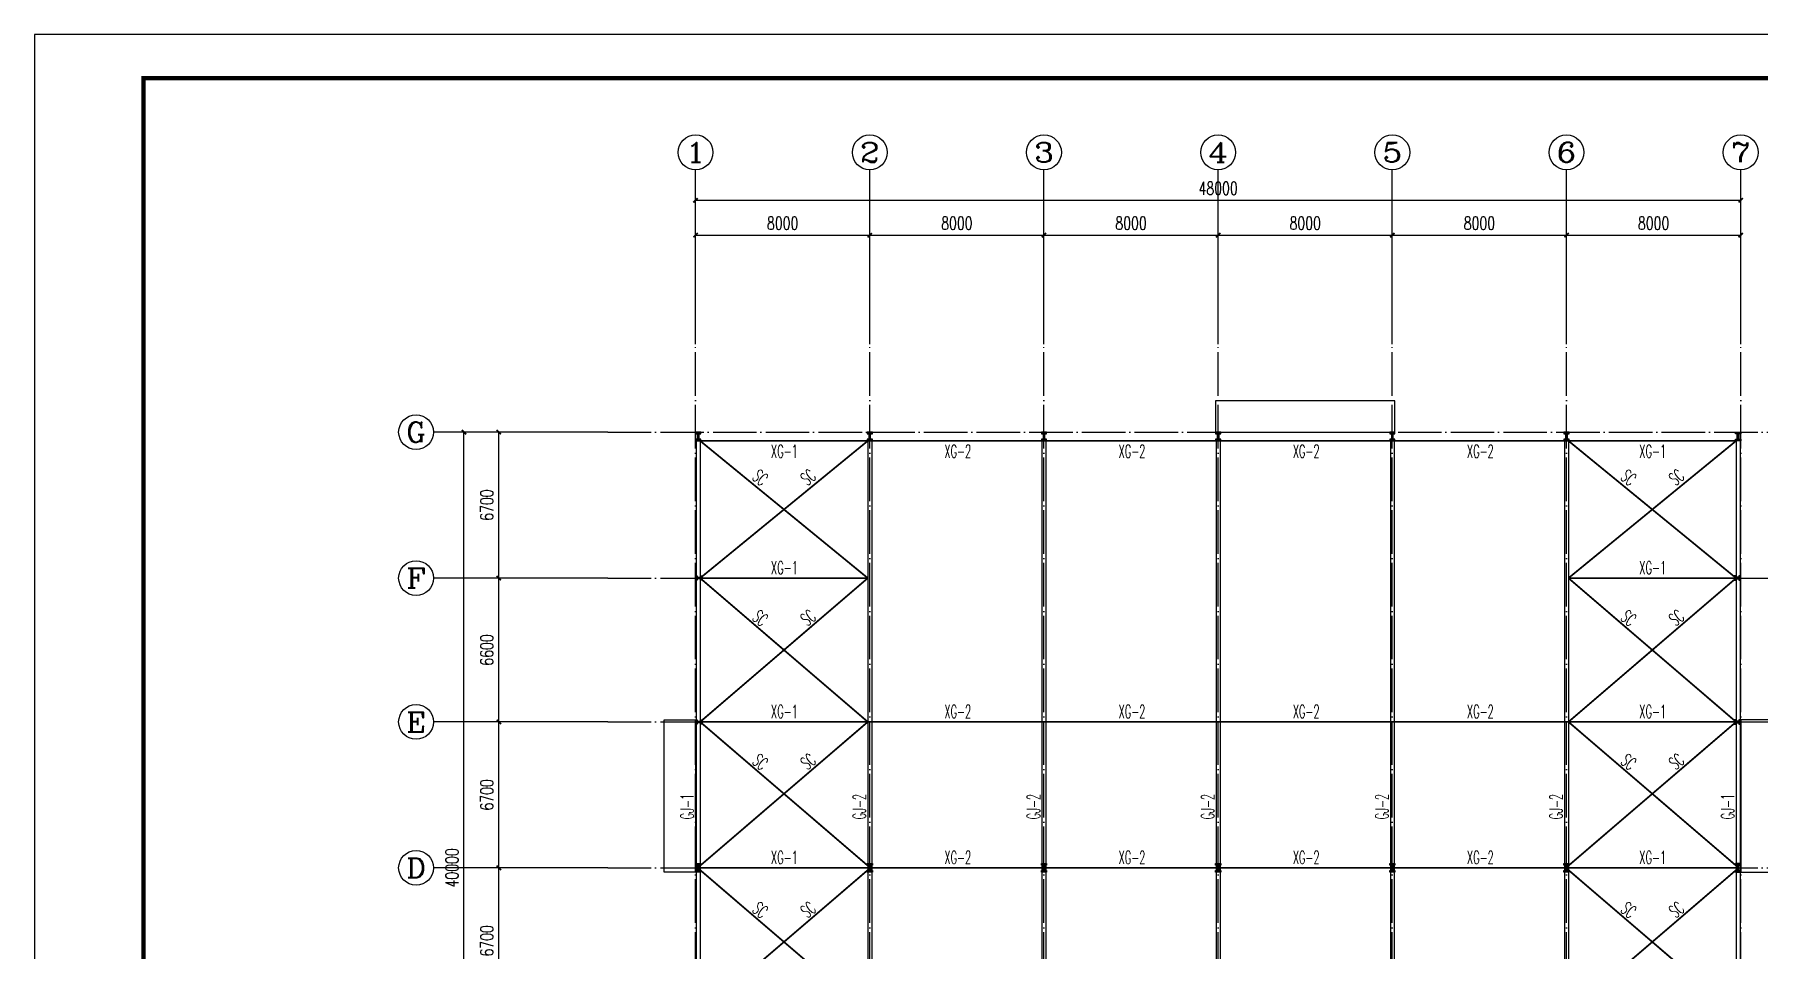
# Model space of a CAD drawing. Extents: x 36360094 to 36697644, y 75306 to 425482.
# Drawn here: x 36484285 to 36563466, y 294757 to 336757 of the extents above; entities that cross this region are included whole.
import ezdxf
from ezdxf.enums import TextEntityAlignment as Align

# ---------------------------------------------------------------- set-up
doc = ezdxf.new("R2010")
doc.units = 0
doc.header["$LTSCALE"] = 1000
doc.header["$MEASUREMENT"] = 0
doc.linetypes.add('ACAD_ISO04W100', pattern=[30.5, 24, -3, 0.5, -3])
doc.linetypes.add('DOTE', pattern=[2.42, 2, -0.2, 0.02, -0.2])
doc.layers.get('0').update_dxf_attribs({"linetype": 'CONTINUOUS'})
doc.layers.get('DEFPOINTS').update_dxf_attribs({"linetype": 'CONTINUOUS'})
for name, color, linetype in [('AXIS', 3, 'CONTINUOUS'), ('AXIS_TEXT', 7, 'CONTINUOUS'), ('DOTE', 1, 'ACAD_ISO04W100'), ('PUB_TEXT', 7, 'CONTINUOUS'), ('PUB_TITLE', 4, 'CONTINUOUS'), ('钢梁', 2, 'CONTINUOUS')]:
    doc.layers.add(name, color=color, linetype=linetype)
doc.styles.add('_SIMPLEX', font='SIMPLEX', dxfattribs={"width": 0.8})
doc.styles.add('_TCH_AXIS', font='COMPLEX', dxfattribs={"bigfont": 'GBCBIG'})
doc.styles.add('_TCH_DIM_T3', font='SIMPLEX', dxfattribs={"width": 0.705882, "bigfont": 'GBCBIG'})
doc.styles.add('COMPLEX', font='COMPLEX')
doc.dimstyles.new('_TCH_ARCH&&200', dxfattribs={"dimtxt": 595, "dimasz": 200, "dimexe": 500, "dimexo": 600, "dimgap": 252.5, "dimtad": 1, "dimdec": 0, "dimzin": 0, "dimdsep": 46, "dimtxsty": '_TCH_DIM_T3', "dimblk": 'ARCHTICK', "dimcen": 0.09, "dimclrt": 7, "dimazin": 2, "dimtfac": 1, "dimtdec": 0, "dimtix": 1, "dimtmove": 2, "dimatfit": 3, "dimfxl": 0, "dimtolj": 1, "dimtzin": 0, "dimarcsym": 0})

# ---------------------------------------------------------------- blocks, each defined once
blk = doc.blocks.new('_ArchTick')
at = {"color": 0, "linetype": 'ByBlock', "const_width": 0.4}
blk.add_lwpolyline([(-0.5, -0.5), (0.5, 0.5)], dxfattribs=at)
blk = doc.blocks.new('*D685')
at = {"layer": 'AXIS', "color": 0, "lineweight": -2}
for p, q in [((36510011, 298504), (36505111, 298504)), ((36505611, 291804), (36505611, 298504)), ((36510011, 291804), (36505111, 291804))]:
    blk.add_line(p, q, dxfattribs=at)
at = {"layer": 'DEFPOINTS', "color": 0}
for p in [(36505611, 298504), (36510611, 298504), (36510611, 291804)]:
    blk.add_point(p, dxfattribs=at)
at = {"layer": 'AXIS', "color": 0, "lineweight": -2, "xscale": 200, "yscale": 200, "zscale": 200}
for p, rotation in [((36505611, 298504), 90), ((36505611, 291804), 270)]:
    blk.add_blockref('_ArchTick', p, dxfattribs=dict(at, rotation=rotation))
at = {"layer": 'AXIS', "color": 7, "insert": (36505061, 295154), "char_height": 595, "attachment_point": 5, "rotation": 90, "style": '_TCH_DIM_T3'}
blk.add_mtext('\\A1;6700', dxfattribs=at)
blk = doc.blocks.new('*D686')
at = {"layer": 'AXIS', "color": 0, "lineweight": -2}
for p, q in [((36510011, 305204), (36505111, 305204)), ((36505611, 298504), (36505611, 305204)), ((36510011, 298504), (36505111, 298504))]:
    blk.add_line(p, q, dxfattribs=at)
at = {"layer": 'DEFPOINTS', "color": 0}
for p in [(36505611, 305204), (36510611, 305204), (36510611, 298504)]:
    blk.add_point(p, dxfattribs=at)
at = {"layer": 'AXIS', "color": 0, "lineweight": -2, "xscale": 200, "yscale": 200, "zscale": 200}
for p, rotation in [((36505611, 305204), 90), ((36505611, 298504), 270)]:
    blk.add_blockref('_ArchTick', p, dxfattribs=dict(at, rotation=rotation))
at = {"layer": 'AXIS', "color": 7, "insert": (36505061, 301854), "char_height": 595, "attachment_point": 5, "rotation": 90, "style": '_TCH_DIM_T3'}
blk.add_mtext('\\A1;6700', dxfattribs=at)
blk = doc.blocks.new('*D687')
at = {"layer": 'AXIS', "color": 0, "lineweight": -2}
for p, q in [((36510011, 311804), (36505111, 311804)), ((36505611, 305204), (36505611, 311804)), ((36510011, 305204), (36505111, 305204))]:
    blk.add_line(p, q, dxfattribs=at)
at = {"layer": 'DEFPOINTS', "color": 0}
for p in [(36505611, 311804), (36510611, 311804), (36510611, 305204)]:
    blk.add_point(p, dxfattribs=at)
at = {"layer": 'AXIS', "color": 0, "lineweight": -2, "xscale": 200, "yscale": 200, "zscale": 200}
for p, rotation in [((36505611, 311804), 90), ((36505611, 305204), 270)]:
    blk.add_blockref('_ArchTick', p, dxfattribs=dict(at, rotation=rotation))
at = {"layer": 'AXIS', "color": 7, "insert": (36505061, 308504), "char_height": 595, "attachment_point": 5, "rotation": 90, "style": '_TCH_DIM_T3'}
blk.add_mtext('\\A1;6600', dxfattribs=at)
blk = doc.blocks.new('*D688')
at = {"layer": 'AXIS', "color": 0, "lineweight": -2}
for p, q in [((36510011, 318504), (36505111, 318504)), ((36505611, 311804), (36505611, 318504)), ((36510011, 311804), (36505111, 311804))]:
    blk.add_line(p, q, dxfattribs=at)
at = {"layer": 'DEFPOINTS', "color": 0}
for p in [(36505611, 318504), (36510611, 318504), (36510611, 311804)]:
    blk.add_point(p, dxfattribs=at)
at = {"layer": 'AXIS', "color": 0, "lineweight": -2, "xscale": 200, "yscale": 200, "zscale": 200}
for p, rotation in [((36505611, 318504), 90), ((36505611, 311804), 270)]:
    blk.add_blockref('_ArchTick', p, dxfattribs=dict(at, rotation=rotation))
at = {"layer": 'AXIS', "color": 7, "insert": (36505061, 315154), "char_height": 595, "attachment_point": 5, "rotation": 90, "style": '_TCH_DIM_T3'}
blk.add_mtext('\\A1;6700', dxfattribs=at)
blk = doc.blocks.new('*D689')
at = {"layer": 'AXIS', "color": 0, "lineweight": -2}
for p, q in [((36510011, 318504), (36503511, 318504)), ((36504011, 278504), (36504011, 318504)), ((36510011, 278504), (36503511, 278504))]:
    blk.add_line(p, q, dxfattribs=at)
at = {"layer": 'DEFPOINTS', "color": 0}
for p in [(36504011, 318504), (36510611, 318504), (36510611, 278504)]:
    blk.add_point(p, dxfattribs=at)
at = {"layer": 'AXIS', "color": 0, "lineweight": -2, "xscale": 200, "yscale": 200, "zscale": 200}
for p, rotation in [((36504011, 318504), 90), ((36504011, 278504), 270)]:
    blk.add_blockref('_ArchTick', p, dxfattribs=dict(at, rotation=rotation))
at = {"layer": 'AXIS', "color": 7, "insert": (36503461, 298504), "char_height": 595, "attachment_point": 5, "rotation": 90, "style": '_TCH_DIM_T3'}
blk.add_mtext('\\A1;40000', dxfattribs=at)
blk = doc.blocks.new('*D690')
at = {"layer": 'AXIS', "color": 0, "lineweight": -2}
for p, q in [((36514648, 323147), (36514648, 328047)), ((36522648, 323147), (36522648, 328047)), ((36514648, 327547), (36522648, 327547))]:
    blk.add_line(p, q, dxfattribs=at)
at = {"layer": 'DEFPOINTS', "color": 0}
for p in [(36522648, 327547), (36514648, 322547), (36522648, 322547)]:
    blk.add_point(p, dxfattribs=at)
at = {"layer": 'AXIS', "color": 0, "lineweight": -2, "xscale": 200, "yscale": 200, "zscale": 200, "rotation": 180}
blk.add_blockref('_ArchTick', (36514648, 327547), dxfattribs=at)
at = {"layer": 'AXIS', "color": 0, "lineweight": -2, "xscale": 200, "yscale": 200, "zscale": 200}
blk.add_blockref('_ArchTick', (36522648, 327547), dxfattribs=at)
at = {"layer": 'AXIS', "color": 7, "insert": (36518648, 328097), "char_height": 595, "attachment_point": 5, "style": '_TCH_DIM_T3'}
blk.add_mtext('\\A1;8000', dxfattribs=at)
blk = doc.blocks.new('*D691')
at = {"layer": 'AXIS', "color": 0, "lineweight": -2}
for p, q in [((36522648, 323147), (36522648, 328047)), ((36530648, 323147), (36530648, 328047)), ((36522648, 327547), (36530648, 327547))]:
    blk.add_line(p, q, dxfattribs=at)
at = {"layer": 'DEFPOINTS', "color": 0}
for p in [(36530648, 327547), (36522648, 322547), (36530648, 322547)]:
    blk.add_point(p, dxfattribs=at)
at = {"layer": 'AXIS', "color": 0, "lineweight": -2, "xscale": 200, "yscale": 200, "zscale": 200, "rotation": 180}
blk.add_blockref('_ArchTick', (36522648, 327547), dxfattribs=at)
at = {"layer": 'AXIS', "color": 0, "lineweight": -2, "xscale": 200, "yscale": 200, "zscale": 200}
blk.add_blockref('_ArchTick', (36530648, 327547), dxfattribs=at)
at = {"layer": 'AXIS', "color": 7, "insert": (36526648, 328097), "char_height": 595, "attachment_point": 5, "style": '_TCH_DIM_T3'}
blk.add_mtext('\\A1;8000', dxfattribs=at)
blk = doc.blocks.new('*D692')
at = {"layer": 'AXIS', "color": 0, "lineweight": -2}
for p, q in [((36530648, 323147), (36530648, 328047)), ((36538648, 323147), (36538648, 328047)), ((36530648, 327547), (36538648, 327547))]:
    blk.add_line(p, q, dxfattribs=at)
at = {"layer": 'DEFPOINTS', "color": 0}
for p in [(36538648, 327547), (36530648, 322547), (36538648, 322547)]:
    blk.add_point(p, dxfattribs=at)
at = {"layer": 'AXIS', "color": 0, "lineweight": -2, "xscale": 200, "yscale": 200, "zscale": 200, "rotation": 180}
blk.add_blockref('_ArchTick', (36530648, 327547), dxfattribs=at)
at = {"layer": 'AXIS', "color": 0, "lineweight": -2, "xscale": 200, "yscale": 200, "zscale": 200}
blk.add_blockref('_ArchTick', (36538648, 327547), dxfattribs=at)
at = {"layer": 'AXIS', "color": 7, "insert": (36534648, 328097), "char_height": 595, "attachment_point": 5, "style": '_TCH_DIM_T3'}
blk.add_mtext('\\A1;8000', dxfattribs=at)
blk = doc.blocks.new('*D693')
at = {"layer": 'AXIS', "color": 0, "lineweight": -2}
for p, q in [((36538648, 323147), (36538648, 328047)), ((36546648, 323147), (36546648, 328047)), ((36538648, 327547), (36546648, 327547))]:
    blk.add_line(p, q, dxfattribs=at)
at = {"layer": 'DEFPOINTS', "color": 0}
for p in [(36546648, 327547), (36538648, 322547), (36546648, 322547)]:
    blk.add_point(p, dxfattribs=at)
at = {"layer": 'AXIS', "color": 0, "lineweight": -2, "xscale": 200, "yscale": 200, "zscale": 200, "rotation": 180}
blk.add_blockref('_ArchTick', (36538648, 327547), dxfattribs=at)
at = {"layer": 'AXIS', "color": 0, "lineweight": -2, "xscale": 200, "yscale": 200, "zscale": 200}
blk.add_blockref('_ArchTick', (36546648, 327547), dxfattribs=at)
at = {"layer": 'AXIS', "color": 7, "insert": (36542648, 328097), "char_height": 595, "attachment_point": 5, "style": '_TCH_DIM_T3'}
blk.add_mtext('\\A1;8000', dxfattribs=at)
blk = doc.blocks.new('*D694')
at = {"layer": 'AXIS', "color": 0, "lineweight": -2}
for p, q in [((36546648, 323147), (36546648, 328047)), ((36554648, 323147), (36554648, 328047)), ((36546648, 327547), (36554648, 327547))]:
    blk.add_line(p, q, dxfattribs=at)
at = {"layer": 'DEFPOINTS', "color": 0}
for p in [(36554648, 327547), (36546648, 322547), (36554648, 322547)]:
    blk.add_point(p, dxfattribs=at)
at = {"layer": 'AXIS', "color": 0, "lineweight": -2, "xscale": 200, "yscale": 200, "zscale": 200, "rotation": 180}
blk.add_blockref('_ArchTick', (36546648, 327547), dxfattribs=at)
at = {"layer": 'AXIS', "color": 0, "lineweight": -2, "xscale": 200, "yscale": 200, "zscale": 200}
blk.add_blockref('_ArchTick', (36554648, 327547), dxfattribs=at)
at = {"layer": 'AXIS', "color": 7, "insert": (36550648, 328097), "char_height": 595, "attachment_point": 5, "style": '_TCH_DIM_T3'}
blk.add_mtext('\\A1;8000', dxfattribs=at)
blk = doc.blocks.new('*D695')
at = {"layer": 'AXIS', "color": 0, "lineweight": -2}
for p, q in [((36554648, 323147), (36554648, 328047)), ((36562648, 323147), (36562648, 328047)), ((36554648, 327547), (36562648, 327547))]:
    blk.add_line(p, q, dxfattribs=at)
at = {"layer": 'DEFPOINTS', "color": 0}
for p in [(36562648, 327547), (36554648, 322547), (36562648, 322547)]:
    blk.add_point(p, dxfattribs=at)
at = {"layer": 'AXIS', "color": 0, "lineweight": -2, "xscale": 200, "yscale": 200, "zscale": 200, "rotation": 180}
blk.add_blockref('_ArchTick', (36554648, 327547), dxfattribs=at)
at = {"layer": 'AXIS', "color": 0, "lineweight": -2, "xscale": 200, "yscale": 200, "zscale": 200}
blk.add_blockref('_ArchTick', (36562648, 327547), dxfattribs=at)
at = {"layer": 'AXIS', "color": 7, "insert": (36558648, 328097), "char_height": 595, "attachment_point": 5, "style": '_TCH_DIM_T3'}
blk.add_mtext('\\A1;8000', dxfattribs=at)
blk = doc.blocks.new('*D696')
at = {"layer": 'AXIS', "color": 0, "lineweight": -2}
for p, q in [((36514648, 323147), (36514648, 329647)), ((36562648, 323147), (36562648, 329647)), ((36514648, 329147), (36562648, 329147))]:
    blk.add_line(p, q, dxfattribs=at)
at = {"layer": 'DEFPOINTS', "color": 0}
for p in [(36562648, 329147), (36514648, 322547), (36562648, 322547)]:
    blk.add_point(p, dxfattribs=at)
at = {"layer": 'AXIS', "color": 0, "lineweight": -2, "xscale": 200, "yscale": 200, "zscale": 200, "rotation": 180}
blk.add_blockref('_ArchTick', (36514648, 329147), dxfattribs=at)
at = {"layer": 'AXIS', "color": 0, "lineweight": -2, "xscale": 200, "yscale": 200, "zscale": 200}
blk.add_blockref('_ArchTick', (36562648, 329147), dxfattribs=at)
at = {"layer": 'AXIS', "color": 7, "insert": (36538648, 329697), "char_height": 595, "attachment_point": 5, "style": '_TCH_DIM_T3'}
blk.add_mtext('\\A1;48000', dxfattribs=at)
blk = doc.blocks.new('_AXISO')
blk.add_circle((0, 0), 0.5)
at = {"layer": 'AXIS_TEXT', "style": 'COMPLEX', "width": 1.041667}
blk.add_attdef('A', text='', height=0.56, dxfattribs=at).set_placement((-0.25, -0.28), (0.25, -0.28), align=Align.FIT)

msp = doc.modelspace()

# ---------------------------------------------------------------- hatches: boundary and pattern name
for points in [[(36514647.8, 318184.3), (36514647.8, 318104.3), (36514887.8, 318104.3), (36514887.8, 318184.3), (36514807.8, 318184.3), (36514807.8, 318424.3), (36514887.8, 318424.3), (36514887.8, 318504.3), (36514647.8, 318504.3), (36514647.8, 318424.3), (36514727.8, 318424.3), (36514727.8, 318184.3)], [(36522527.8, 318184.3), (36522527.8, 318104.3), (36522767.8, 318104.3), (36522767.8, 318184.3), (36522687.8, 318184.3), (36522687.8, 318424.3), (36522767.8, 318424.3), (36522767.8, 318504.3), (36522527.8, 318504.3), (36522527.8, 318424.3), (36522607.8, 318424.3), (36522607.8, 318184.3)], [(36530527.8, 318184.3), (36530527.8, 318104.3), (36530767.8, 318104.3), (36530767.8, 318184.3), (36530687.8, 318184.3), (36530687.8, 318424.3), (36530767.8, 318424.3), (36530767.8, 318504.3), (36530527.8, 318504.3), (36530527.8, 318424.3), (36530607.8, 318424.3), (36530607.8, 318184.3)], [(36538527.8, 318184.3), (36538527.8, 318104.3), (36538767.8, 318104.3), (36538767.8, 318184.3), (36538687.8, 318184.3), (36538687.8, 318424.3), (36538767.8, 318424.3), (36538767.8, 318504.3), (36538527.8, 318504.3), (36538527.8, 318424.3), (36538607.8, 318424.3), (36538607.8, 318184.3)], [(36546527.8, 318184.3), (36546527.8, 318104.3), (36546767.8, 318104.3), (36546767.8, 318184.3), (36546687.8, 318184.3), (36546687.8, 318424.3), (36546767.8, 318424.3), (36546767.8, 318504.3), (36546527.8, 318504.3), (36546527.8, 318424.3), (36546607.8, 318424.3), (36546607.8, 318184.3)], [(36554527.8, 318184.3), (36554527.8, 318104.3), (36554767.8, 318104.3), (36554767.8, 318184.3), (36554687.8, 318184.3), (36554687.8, 318424.3), (36554767.8, 318424.3), (36554767.8, 318504.3), (36554527.8, 318504.3), (36554527.8, 318424.3), (36554607.8, 318424.3), (36554607.8, 318184.3)], [(36562647.8, 318184.3), (36562647.8, 318104.3), (36562407.8, 318104.3), (36562407.8, 318184.3), (36562487.8, 318184.3), (36562487.8, 318424.3), (36562407.8, 318424.3), (36562407.8, 318504.3), (36562647.8, 318504.3), (36562647.8, 318424.3), (36562567.8, 318424.3), (36562567.8, 318184.3)], [(36514867.8, 311904.3), (36514947.8, 311904.3), (36514947.8, 311704.3), (36514867.8, 311704.3), (36514867.8, 311764.3), (36514727.8, 311764.3), (36514727.8, 311704.3), (36514647.8, 311704.3), (36514647.8, 311904.3), (36514727.8, 311904.3), (36514727.8, 311844.3), (36514867.8, 311844.3)], [(36562427.8, 311904.3), (36562347.8, 311904.3), (36562347.8, 311704.3), (36562427.8, 311704.3), (36562427.8, 311764.3), (36562567.8, 311764.3), (36562567.8, 311704.3), (36562647.8, 311704.3), (36562647.8, 311904.3), (36562567.8, 311904.3), (36562567.8, 311844.3), (36562427.8, 311844.3)], [(36514867.8, 305304.3), (36514947.8, 305304.3), (36514947.8, 305104.3), (36514867.8, 305104.3), (36514867.8, 305164.3), (36514727.8, 305164.3), (36514727.8, 305104.3), (36514647.8, 305104.3), (36514647.8, 305304.3), (36514727.8, 305304.3), (36514727.8, 305244.3), (36514867.8, 305244.3)], [(36562427.8, 305304.3), (36562347.8, 305304.3), (36562347.8, 305104.3), (36562427.8, 305104.3), (36562427.8, 305164.3), (36562567.8, 305164.3), (36562567.8, 305104.3), (36562647.8, 305104.3), (36562647.8, 305304.3), (36562567.8, 305304.3), (36562567.8, 305244.3), (36562427.8, 305244.3)], [(36514647.8, 298624.3), (36514647.8, 298704.3), (36514887.8, 298704.3), (36514887.8, 298624.3), (36514807.8, 298624.3), (36514807.8, 298384.3), (36514887.8, 298384.3), (36514887.8, 298304.3), (36514647.8, 298304.3), (36514647.8, 298384.3), (36514727.8, 298384.3), (36514727.8, 298624.3)], [(36522527.8, 298624.3), (36522527.8, 298704.3), (36522767.8, 298704.3), (36522767.8, 298624.3), (36522687.8, 298624.3), (36522687.8, 298384.3), (36522767.8, 298384.3), (36522767.8, 298304.3), (36522527.8, 298304.3), (36522527.8, 298384.3), (36522607.8, 298384.3), (36522607.8, 298624.3)], [(36530527.8, 298624.3), (36530527.8, 298704.3), (36530767.8, 298704.3), (36530767.8, 298624.3), (36530687.8, 298624.3), (36530687.8, 298384.3), (36530767.8, 298384.3), (36530767.8, 298304.3), (36530527.8, 298304.3), (36530527.8, 298384.3), (36530607.8, 298384.3), (36530607.8, 298624.3)], [(36538527.8, 298624.3), (36538527.8, 298704.3), (36538767.8, 298704.3), (36538767.8, 298624.3), (36538687.8, 298624.3), (36538687.8, 298384.3), (36538767.8, 298384.3), (36538767.8, 298304.3), (36538527.8, 298304.3), (36538527.8, 298384.3), (36538607.8, 298384.3), (36538607.8, 298624.3)], [(36546527.8, 298624.3), (36546527.8, 298704.3), (36546767.8, 298704.3), (36546767.8, 298624.3), (36546687.8, 298624.3), (36546687.8, 298384.3), (36546767.8, 298384.3), (36546767.8, 298304.3), (36546527.8, 298304.3), (36546527.8, 298384.3), (36546607.8, 298384.3), (36546607.8, 298624.3)], [(36554527.8, 298624.3), (36554527.8, 298704.3), (36554767.8, 298704.3), (36554767.8, 298624.3), (36554687.8, 298624.3), (36554687.8, 298384.3), (36554767.8, 298384.3), (36554767.8, 298304.3), (36554527.8, 298304.3), (36554527.8, 298384.3), (36554607.8, 298384.3), (36554607.8, 298624.3)], [(36562647.8, 298624.3), (36562647.8, 298704.3), (36562407.8, 298704.3), (36562407.8, 298624.3), (36562487.8, 298624.3), (36562487.8, 298384.3), (36562407.8, 298384.3), (36562407.8, 298304.3), (36562647.8, 298304.3), (36562647.8, 298384.3), (36562567.8, 298384.3), (36562567.8, 298624.3)]]:
    msp.add_hatch(color=256).paths.add_polyline_path(points)

# ---------------------------------------------------------------- linework, layer by layer
for points in [[(36546767.8, 319944.3), (36538527.8, 319944.3), (36538527.8, 318504.3), (36546767.8, 318504.3)], [(36513207.8, 298304.3), (36513207.8, 305304.3), (36514647.8, 305304.3), (36514647.8, 298304.3)], [(36564087.8, 298304.3), (36564087.8, 305304.3), (36562647.8, 305304.3), (36562647.8, 298304.3)]]:
    msp.add_lwpolyline(points, close=True)
for points in [[(36514647.8, 318184.3), (36514647.8, 318104.3), (36514887.8, 318104.3), (36514887.8, 318184.3), (36514807.8, 318184.3), (36514807.8, 318424.3), (36514887.8, 318424.3), (36514887.8, 318504.3), (36514647.8, 318504.3), (36514647.8, 318424.3), (36514727.8, 318424.3), (36514727.8, 318184.3), (36514647.8, 318184.3)], [(36522527.8, 318184.3), (36522527.8, 318104.3), (36522767.8, 318104.3), (36522767.8, 318184.3), (36522687.8, 318184.3), (36522687.8, 318424.3), (36522767.8, 318424.3), (36522767.8, 318504.3), (36522527.8, 318504.3), (36522527.8, 318424.3), (36522607.8, 318424.3), (36522607.8, 318184.3), (36522527.8, 318184.3)], [(36530527.8, 318184.3), (36530527.8, 318104.3), (36530767.8, 318104.3), (36530767.8, 318184.3), (36530687.8, 318184.3), (36530687.8, 318424.3), (36530767.8, 318424.3), (36530767.8, 318504.3), (36530527.8, 318504.3), (36530527.8, 318424.3), (36530607.8, 318424.3), (36530607.8, 318184.3), (36530527.8, 318184.3)], [(36538527.8, 318184.3), (36538527.8, 318104.3), (36538767.8, 318104.3), (36538767.8, 318184.3), (36538687.8, 318184.3), (36538687.8, 318424.3), (36538767.8, 318424.3), (36538767.8, 318504.3), (36538527.8, 318504.3), (36538527.8, 318424.3), (36538607.8, 318424.3), (36538607.8, 318184.3), (36538527.8, 318184.3)], [(36546527.8, 318184.3), (36546527.8, 318104.3), (36546767.8, 318104.3), (36546767.8, 318184.3), (36546687.8, 318184.3), (36546687.8, 318424.3), (36546767.8, 318424.3), (36546767.8, 318504.3), (36546527.8, 318504.3), (36546527.8, 318424.3), (36546607.8, 318424.3), (36546607.8, 318184.3), (36546527.8, 318184.3)], [(36554527.8, 318184.3), (36554527.8, 318104.3), (36554767.8, 318104.3), (36554767.8, 318184.3), (36554687.8, 318184.3), (36554687.8, 318424.3), (36554767.8, 318424.3), (36554767.8, 318504.3), (36554527.8, 318504.3), (36554527.8, 318424.3), (36554607.8, 318424.3), (36554607.8, 318184.3), (36554527.8, 318184.3)], [(36562647.8, 318184.3), (36562647.8, 318104.3), (36562407.8, 318104.3), (36562407.8, 318184.3), (36562487.8, 318184.3), (36562487.8, 318424.3), (36562407.8, 318424.3), (36562407.8, 318504.3), (36562647.8, 318504.3), (36562647.8, 318424.3), (36562567.8, 318424.3), (36562567.8, 318184.3), (36562647.8, 318184.3)], [(36514867.8, 311904.3), (36514947.8, 311904.3), (36514947.8, 311704.3), (36514867.8, 311704.3), (36514867.8, 311764.3), (36514727.8, 311764.3), (36514727.8, 311704.3), (36514647.8, 311704.3), (36514647.8, 311904.3), (36514727.8, 311904.3), (36514727.8, 311844.3), (36514867.8, 311844.3), (36514867.8, 311904.3)], [(36562427.8, 311904.3), (36562347.8, 311904.3), (36562347.8, 311704.3), (36562427.8, 311704.3), (36562427.8, 311764.3), (36562567.8, 311764.3), (36562567.8, 311704.3), (36562647.8, 311704.3), (36562647.8, 311904.3), (36562567.8, 311904.3), (36562567.8, 311844.3), (36562427.8, 311844.3), (36562427.8, 311904.3)], [(36514867.8, 305304.3), (36514947.8, 305304.3), (36514947.8, 305104.3), (36514867.8, 305104.3), (36514867.8, 305164.3), (36514727.8, 305164.3), (36514727.8, 305104.3), (36514647.8, 305104.3), (36514647.8, 305304.3), (36514727.8, 305304.3), (36514727.8, 305244.3), (36514867.8, 305244.3), (36514867.8, 305304.3)], [(36562427.8, 305304.3), (36562347.8, 305304.3), (36562347.8, 305104.3), (36562427.8, 305104.3), (36562427.8, 305164.3), (36562567.8, 305164.3), (36562567.8, 305104.3), (36562647.8, 305104.3), (36562647.8, 305304.3), (36562567.8, 305304.3), (36562567.8, 305244.3), (36562427.8, 305244.3), (36562427.8, 305304.3)], [(36514647.8, 298624.3), (36514647.8, 298704.3), (36514887.8, 298704.3), (36514887.8, 298624.3), (36514807.8, 298624.3), (36514807.8, 298384.3), (36514887.8, 298384.3), (36514887.8, 298304.3), (36514647.8, 298304.3), (36514647.8, 298384.3), (36514727.8, 298384.3), (36514727.8, 298624.3), (36514647.8, 298624.3)], [(36522527.8, 298624.3), (36522527.8, 298704.3), (36522767.8, 298704.3), (36522767.8, 298624.3), (36522687.8, 298624.3), (36522687.8, 298384.3), (36522767.8, 298384.3), (36522767.8, 298304.3), (36522527.8, 298304.3), (36522527.8, 298384.3), (36522607.8, 298384.3), (36522607.8, 298624.3), (36522527.8, 298624.3)], [(36530527.8, 298624.3), (36530527.8, 298704.3), (36530767.8, 298704.3), (36530767.8, 298624.3), (36530687.8, 298624.3), (36530687.8, 298384.3), (36530767.8, 298384.3), (36530767.8, 298304.3), (36530527.8, 298304.3), (36530527.8, 298384.3), (36530607.8, 298384.3), (36530607.8, 298624.3), (36530527.8, 298624.3)], [(36538527.8, 298624.3), (36538527.8, 298704.3), (36538767.8, 298704.3), (36538767.8, 298624.3), (36538687.8, 298624.3), (36538687.8, 298384.3), (36538767.8, 298384.3), (36538767.8, 298304.3), (36538527.8, 298304.3), (36538527.8, 298384.3), (36538607.8, 298384.3), (36538607.8, 298624.3), (36538527.8, 298624.3)], [(36546527.8, 298624.3), (36546527.8, 298704.3), (36546767.8, 298704.3), (36546767.8, 298624.3), (36546687.8, 298624.3), (36546687.8, 298384.3), (36546767.8, 298384.3), (36546767.8, 298304.3), (36546527.8, 298304.3), (36546527.8, 298384.3), (36546607.8, 298384.3), (36546607.8, 298624.3), (36546527.8, 298624.3)], [(36554527.8, 298624.3), (36554527.8, 298704.3), (36554767.8, 298704.3), (36554767.8, 298624.3), (36554687.8, 298624.3), (36554687.8, 298384.3), (36554767.8, 298384.3), (36554767.8, 298304.3), (36554527.8, 298304.3), (36554527.8, 298384.3), (36554607.8, 298384.3), (36554607.8, 298624.3), (36554527.8, 298624.3)], [(36562647.8, 298624.3), (36562647.8, 298704.3), (36562407.8, 298704.3), (36562407.8, 298624.3), (36562487.8, 298624.3), (36562487.8, 298384.3), (36562407.8, 298384.3), (36562407.8, 298304.3), (36562647.8, 298304.3), (36562647.8, 298384.3), (36562567.8, 298384.3), (36562567.8, 298624.3), (36562647.8, 298624.3)]]:
    msp.add_lwpolyline(points)
for points in [[(36514857.8, 318104.3, 80, 80, 0), (36562437.8, 318104.3, 80, 80, 0)], [(36522557.8, 318104.3, 80, 80, 0), (36514857.8, 311804.3, 80, 80, 0)], [(36514857.8, 318104.3, 80, 80, 0), (36522557.8, 311804.3, 80, 80, 0)], [(36554737.8, 318104.3, 80, 80, 0), (36562437.8, 311804.3, 80, 80, 0)], [(36562437.8, 318104.3, 80, 80, 0), (36554737.8, 311804.3, 80, 80, 0)], [(36514857.8, 311804.3, 80, 80, 0), (36522557.8, 305204.3, 80, 80, 0)], [(36522557.8, 311804.3, 80, 80, 0), (36514857.8, 305204.3, 80, 80, 0)], [(36562437.8, 311804.3, 80, 80, 0), (36554737.8, 305204.3, 80, 80, 0)], [(36554737.8, 311804.3, 80, 80, 0), (36562437.8, 305204.3, 80, 80, 0)], [(36514857.8, 298604.3, 80, 80, 0), (36522557.8, 305204.3, 80, 80, 0)], [(36522557.8, 298604.3, 80, 80, 0), (36514857.8, 305204.3, 80, 80, 0)], [(36514857.8, 305204.3, 80, 80, 0), (36562437.8, 305204.3, 80, 80, 0)], [(36562437.8, 298604.3, 80, 80, 0), (36554737.8, 305204.3, 80, 80, 0)], [(36554737.8, 298604.3, 80, 80, 0), (36562437.8, 305204.3, 80, 80, 0)], [(36514857.8, 298504.3, 80, 80, 0), (36562437.8, 298504.3, 80, 80, 0)], [(36514857.8, 298404.3, 80, 80, 0), (36522557.8, 291804.3, 80, 80, 0)], [(36522557.8, 298404.3, 80, 80, 0), (36514857.8, 291804.3, 80, 80, 0)], [(36562437.8, 298404.3, 80, 80, 0), (36554737.8, 291804.3, 80, 80, 0)], [(36554737.8, 298404.3, 80, 80, 0), (36562437.8, 291804.3, 80, 80, 0)]]:
    msp.add_lwpolyline(points, format="xyseb")
at = {"const_width": 80}
for points in [[(36514857.8, 311804.3), (36522557.8, 311804.3)], [(36554737.8, 311804.3), (36562437.8, 311804.3)]]:
    msp.add_lwpolyline(points, dxfattribs=at)
at = {"layer": 'AXIS'}
for p, q in [((36514647.8, 322547.3), (36514647.8, 330547.3)), ((36522647.8, 322547.3), (36522647.8, 330547.3)), ((36530647.8, 322547.3), (36530647.8, 330547.3)), ((36538647.8, 322547.3), (36538647.8, 330547.3)), ((36546647.8, 322547.3), (36546647.8, 330547.3)), ((36554647.8, 322547.3), (36554647.8, 330547.3)), ((36562647.8, 322547.3), (36562647.8, 330547.3)), ((36510611.4, 318504.3), (36502611.4, 318504.3)), ((36510611.4, 311804.3), (36502611.4, 311804.3)), ((36510611.4, 305204.3), (36502611.4, 305204.3)), ((36510611.4, 298504.3), (36502611.4, 298504.3))]:
    msp.add_line(p, q, dxfattribs=at)
at = {"layer": 'DOTE', "linetype": 'DOTE'}
for p, q in [((36514647.8, 274198.2), (36514647.8, 322547.3)), ((36522647.8, 274198.2), (36522647.8, 322547.3)), ((36530647.8, 274198.2), (36530647.8, 322547.3)), ((36538647.8, 274198.2), (36538647.8, 322547.3)), ((36546647.8, 274198.2), (36546647.8, 322547.3)), ((36554647.8, 274198.2), (36554647.8, 322547.3)), ((36562647.8, 274198.2), (36562647.8, 322547.3)), ((36510611.4, 318504.3), (36568020.8, 318504.3)), ((36510611.4, 311804.3), (36514647.8, 311804.3)), ((36562647.8, 311804.3), (36568020.8, 311804.3)), ((36510611.4, 305204.3), (36514647.8, 305204.3)), ((36562647.8, 305204.3), (36568020.8, 305204.3)), ((36510611.4, 298504.3), (36568020.8, 298504.3))]:
    msp.add_line(p, q, dxfattribs=at)
at = {"layer": 'PUB_TITLE'}
msp.add_lwpolyline([(36484285.2, 252757.1), (36603085.2, 252757.1), (36603085.2, 336757.1), (36484285.2, 336757.1)], close=True, dxfattribs=at)
at = {"layer": 'PUB_TITLE', "const_width": 200}
msp.add_lwpolyline([(36489285.2, 254757.1), (36601085.2, 254757.1), (36601085.2, 334757.1), (36489285.2, 334757.1)], close=True, dxfattribs=at)
at = {"layer": '钢梁'}
for p, q in [((36514677.8, 318104.3), (36514677.8, 278904.3)), ((36514857.8, 318104.3), (36514857.8, 278904.3)), ((36522557.8, 318104.3), (36522557.8, 278904.3)), ((36522737.8, 318104.3), (36522737.8, 278904.3)), ((36530557.8, 318104.3), (36530557.8, 278904.3)), ((36530737.8, 318104.3), (36530737.8, 278904.3)), ((36538557.8, 318104.3), (36538557.8, 278904.3)), ((36538737.8, 318104.3), (36538737.8, 278904.3)), ((36546557.8, 318104.3), (36546557.8, 278904.3)), ((36546737.8, 318104.3), (36546737.8, 278904.3)), ((36554557.8, 318104.3), (36554557.8, 278904.3)), ((36554737.8, 318104.3), (36554737.8, 278904.3)), ((36562437.8, 318104.3), (36562437.8, 278904.3)), ((36562617.8, 318104.3), (36562617.8, 278904.3))]:
    msp.add_line(p, q, dxfattribs=at)

# ---------------------------------------------------------------- block references
at = {"layer": 'AXIS'}
ref = msp.add_blockref('_AXISO', (36514647.8, 331347.3), dxfattribs=dict(at, xscale=1600, yscale=1600, zscale=1600))
ref.add_attrib('A', '1', dxfattribs={"layer": 'AXIS_TEXT', "height": 905.1, "style": '_TCH_AXIS', "width": 2.333333}).set_placement((36514195.2, 330894.7), (36515100.3, 330894.7), align=Align.FIT)
ref = msp.add_blockref('_AXISO', (36522647.8, 331347.3), dxfattribs=dict(at, xscale=1600, yscale=1600, zscale=1600))
ref.add_attrib('A', '2', dxfattribs={"layer": 'AXIS_TEXT', "height": 905.1, "style": '_TCH_AXIS', "width": 1.5}).set_placement((36522195.2, 330894.7), (36523100.3, 330894.7), align=Align.FIT)
ref = msp.add_blockref('_AXISO', (36530647.8, 331347.3), dxfattribs=dict(at, xscale=1600, yscale=1600, zscale=1600))
ref.add_attrib('A', '3', dxfattribs={"layer": 'AXIS_TEXT', "height": 905.1, "style": '_TCH_AXIS', "width": 1.5}).set_placement((36530195.2, 330894.7), (36531100.3, 330894.7), align=Align.FIT)
ref = msp.add_blockref('_AXISO', (36538647.8, 331347.3), dxfattribs=dict(at, xscale=1600, yscale=1600, zscale=1600))
ref.add_attrib('A', '4', dxfattribs={"layer": 'AXIS_TEXT', "height": 905.1, "style": '_TCH_AXIS', "width": 1.3125}).set_placement((36538195.2, 330894.7), (36539100.3, 330894.7), align=Align.FIT)
ref = msp.add_blockref('_AXISO', (36546647.8, 331347.3), dxfattribs=dict(at, xscale=1600, yscale=1600, zscale=1600))
ref.add_attrib('A', '5', dxfattribs={"layer": 'AXIS_TEXT', "height": 905.1, "style": '_TCH_AXIS', "width": 1.5}).set_placement((36546195.2, 330894.7), (36547100.3, 330894.7), align=Align.FIT)
ref = msp.add_blockref('_AXISO', (36554647.8, 331347.3), dxfattribs=dict(at, xscale=1600, yscale=1600, zscale=1600))
ref.add_attrib('A', '6', dxfattribs={"layer": 'AXIS_TEXT', "height": 905.1, "style": '_TCH_AXIS', "width": 1.5}).set_placement((36554195.2, 330894.7), (36555100.3, 330894.7), align=Align.FIT)
ref = msp.add_blockref('_AXISO', (36562647.8, 331347.3), dxfattribs=dict(at, xscale=1600, yscale=1600, zscale=1600))
ref.add_attrib('A', '7', dxfattribs={"layer": 'AXIS_TEXT', "height": 905.1, "style": '_TCH_AXIS', "width": 1.5}).set_placement((36562195.2, 330894.7), (36563100.3, 330894.7), align=Align.FIT)
ref = msp.add_blockref('_AXISO', (36501811.4, 318504.3), dxfattribs=dict(at, xscale=1600, yscale=1600, zscale=1600))
ref.add_attrib('A', 'G', dxfattribs={"layer": 'AXIS_TEXT', "height": 905.1, "style": '_TCH_AXIS', "width": 1.166667}).set_placement((36501358.8, 318051.8), (36502263.9, 318051.8), align=Align.FIT)
ref = msp.add_blockref('_AXISO', (36501811.4, 311804.3), dxfattribs=dict(at, xscale=1600, yscale=1600, zscale=1600))
ref.add_attrib('A', 'F', dxfattribs={"layer": 'AXIS_TEXT', "height": 905.1, "style": '_TCH_AXIS', "width": 1.3125}).set_placement((36501358.8, 311351.8), (36502263.9, 311351.8), align=Align.FIT)
ref = msp.add_blockref('_AXISO', (36501811.4, 305204.3), dxfattribs=dict(at, xscale=1600, yscale=1600, zscale=1600))
ref.add_attrib('A', 'E', dxfattribs={"layer": 'AXIS_TEXT', "height": 905.1, "style": '_TCH_AXIS', "width": 1.3125}).set_placement((36501358.8, 304751.8), (36502263.9, 304751.8), align=Align.FIT)
ref = msp.add_blockref('_AXISO', (36501811.4, 298504.3), dxfattribs=dict(at, xscale=1600, yscale=1600, zscale=1600))
ref.add_attrib('A', 'D', dxfattribs={"layer": 'AXIS_TEXT', "height": 905.1, "style": '_TCH_AXIS', "width": 1.235294}).set_placement((36501358.8, 298051.8), (36502263.9, 298051.8), align=Align.FIT)

# ---------------------------------------------------------------- texts
at = {"layer": 'PUB_TEXT', "style": '_SIMPLEX', "width": 0.55}
for s, p in [('XG-1', (36518115, 317325.8)), ('XG-2', (36526077, 317325.8)), ('XG-2', (36534077, 317325.8)), ('XG-2', (36542077, 317325.8)), ('XG-2', (36550077, 317325.8)), ('XG-1', (36557995, 317325.8)), ('XG-1', (36518115, 311982.8)), ('XG-1', (36557995, 311982.8)), ('XG-1', (36518115, 305382.8)), ('XG-2', (36526077, 305382.8)), ('XG-2', (36534077, 305382.8)), ('XG-2', (36542077, 305382.8)), ('XG-2', (36550077, 305382.8)), ('XG-1', (36557995, 305382.8)), ('XG-1', (36518115, 298682.8)), ('XG-2', (36526077, 298682.8)), ('XG-2', (36534077, 298682.8)), ('XG-2', (36542077, 298682.8)), ('XG-2', (36550077, 298682.8)), ('XG-1', (36557995, 298682.8))]:
    msp.add_text(s, height=600, dxfattribs=at).set_placement(p)
for s, rotation, p in [('SC', 321.651096, (36517207.3, 316364.7)), ('SC', 38.348904, (36519776.9, 316023.4)), ('SC', 321.651096, (36557087.3, 316364.7)), ('SC', 38.348904, (36559656.9, 316023.4)), ('SC', 321.651096, (36517207.3, 309914.7)), ('SC', 38.348904, (36519776.9, 309573.4)), ('SC', 321.651096, (36557087.3, 309914.7)), ('SC', 38.348904, (36559656.9, 309573.4)), ('SC', 321.651096, (36517207.3, 303314.7)), ('SC', 38.348904, (36519776.9, 302973.4)), ('SC', 321.651096, (36557087.3, 303314.7)), ('SC', 38.348904, (36559656.9, 302973.4)), ('GJ-1', 90, (36514559.1, 300726.8)), ('GJ-2', 90, (36522469.1, 300726.8)), ('GJ-2', 90, (36530469.1, 300726.8)), ('GJ-2', 90, (36538469.1, 300726.8)), ('GJ-2', 90, (36546469.1, 300726.8)), ('GJ-2', 90, (36554469.1, 300726.8)), ('GJ-1', 90, (36562349.1, 300726.8)), ('SC', 38.348904, (36519776.9, 296173.4)), ('SC', 38.348904, (36559656.9, 296173.4)), ('SC', 321.651096, (36517207.3, 296514.7)), ('SC', 321.651096, (36557087.3, 296514.7))]:
    msp.add_text(s, height=600, rotation=rotation, dxfattribs=at).set_placement(p)

# ---------------------------------------------------------------- dimensions: what is measured, and where the dimension line sits
at = {"layer": 'AXIS'}
for p1, p2, distance, picture, middle in [((36514647.8, 322547.3), (36562647.8, 322547.3), 6600, '*D696', (36538647.8, 329697.3)), ((36514647.8, 322547.3), (36522647.8, 322547.3), 5000, '*D690', (36518647.8, 328097.3)), ((36522647.8, 322547.3), (36530647.8, 322547.3), 5000, '*D691', (36526647.8, 328097.3)), ((36530647.8, 322547.3), (36538647.8, 322547.3), 5000, '*D692', (36534647.8, 328097.3)), ((36538647.8, 322547.3), (36546647.8, 322547.3), 5000, '*D693', (36542647.8, 328097.3)), ((36546647.8, 322547.3), (36554647.8, 322547.3), 5000, '*D694', (36550647.8, 328097.3)), ((36554647.8, 322547.3), (36562647.8, 322547.3), 5000, '*D695', (36558647.8, 328097.3)), ((36510611.4, 278504.3), (36510611.4, 318504.3), 6600, '*D689', (36503461.4, 298504.3)), ((36510611.4, 311804.3), (36510611.4, 318504.3), 5000, '*D688', (36505061.4, 315154.3)), ((36510611.4, 305204.3), (36510611.4, 311804.3), 5000, '*D687', (36505061.4, 308504.3)), ((36510611.4, 298504.3), (36510611.4, 305204.3), 5000, '*D686', (36505061.4, 301854.3)), ((36510611.4, 291804.3), (36510611.4, 298504.3), 5000, '*D685', (36505061.4, 295154.3))]:
    dim = msp.add_aligned_dim(p1=p1, p2=p2, distance=distance, dimstyle='_TCH_ARCH&&200', dxfattribs=at)
    dim.commit()
    dim.dimension.update_dxf_attribs({"geometry": picture, "text_midpoint": middle})

doc.saveas('drawing.dxf')
